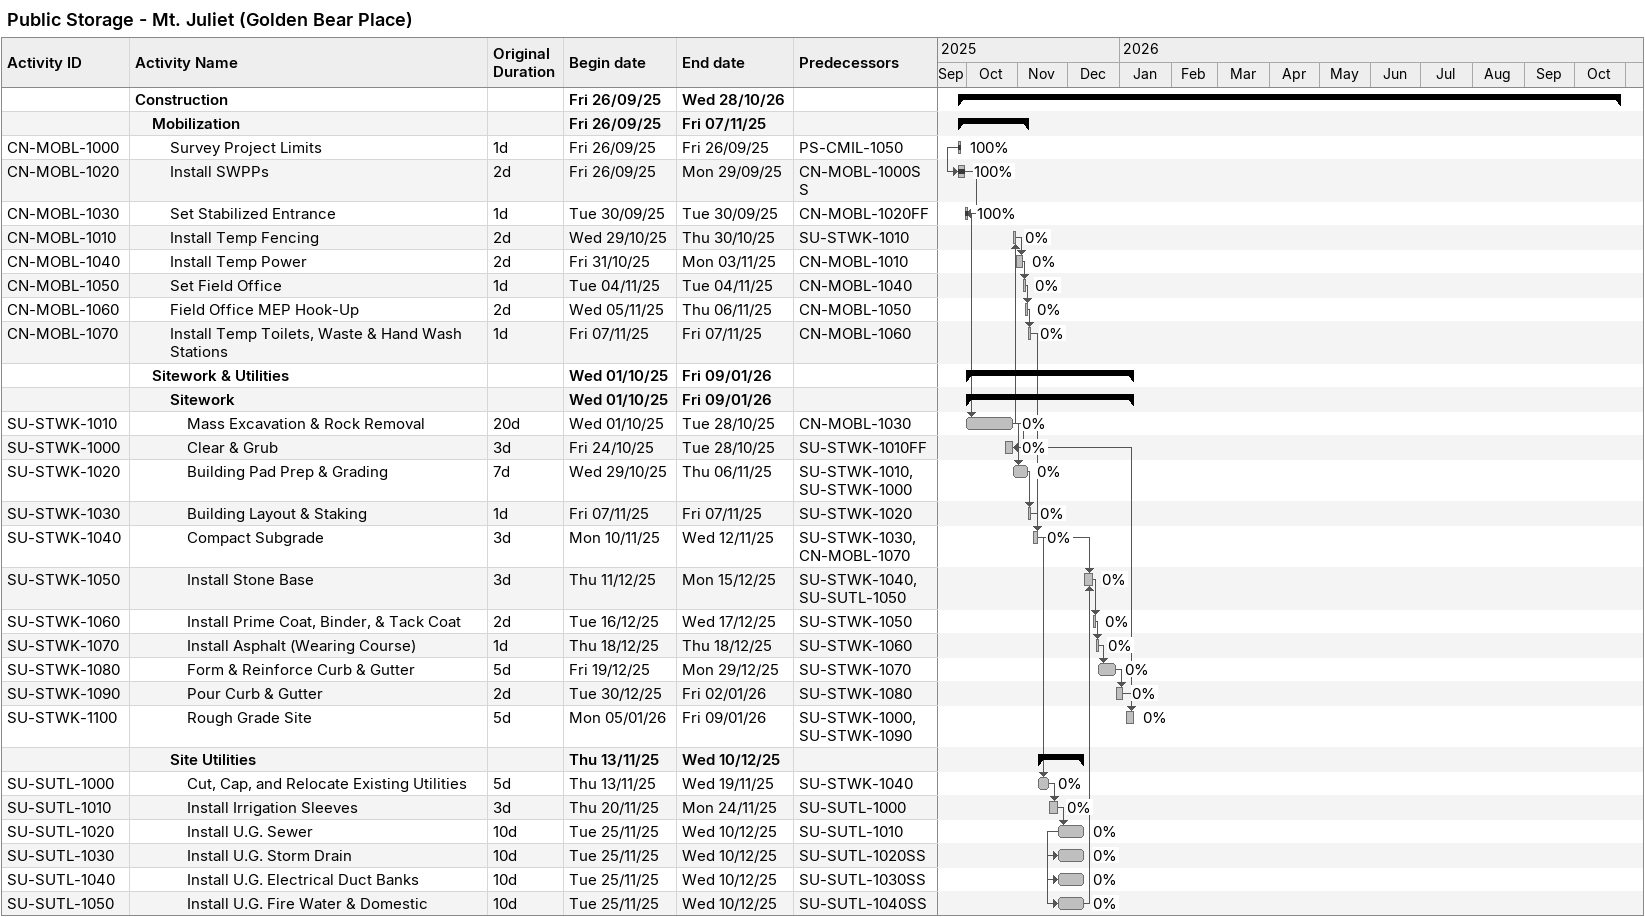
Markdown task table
Public Storage - Mt. Juliet (Golden Bear Place)

| ID | Level | Task | Original duration | Start | Finish | Predecessors | % complete |
|---|---|---|---|---|---|---|---|
|  | 1 | **Construction** |  | 2025-09-26 | 2026-10-28 |  |  |
|  | 2 | **Mobilization** |  | 2025-09-26 | 2025-11-07 |  |  |
| CN-MOBL-1000 | 3 | Survey Project Limits | 1d | 2025-09-26 | 2025-09-26 | PS-CMIL-1050 | 100 |
| CN-MOBL-1020 | 3 | Install SWPPs | 2d | 2025-09-26 | 2025-09-29 | CN-MOBL-1000SS | 100 |
| CN-MOBL-1030 | 3 | Set Stabilized Entrance | 1d | 2025-09-30 | 2025-09-30 | CN-MOBL-1020FF | 100 |
| CN-MOBL-1010 | 3 | Install Temp Fencing | 2d | 2025-10-29 | 2025-10-30 | SU-STWK-1010 | 0 |
| CN-MOBL-1040 | 3 | Install Temp Power | 2d | 2025-10-31 | 2025-11-03 | CN-MOBL-1010 | 0 |
| CN-MOBL-1050 | 3 | Set Field Office | 1d | 2025-11-04 | 2025-11-04 | CN-MOBL-1040 | 0 |
| CN-MOBL-1060 | 3 | Field Office MEP Hook-Up | 2d | 2025-11-05 | 2025-11-06 | CN-MOBL-1050 | 0 |
| CN-MOBL-1070 | 3 | Install Temp Toilets, Waste & Hand Wash Stations | 1d | 2025-11-07 | 2025-11-07 | CN-MOBL-1060 | 0 |
|  | 2 | **Sitework & Utilities** |  | 2025-10-01 | 2026-01-09 |  |  |
|  | 3 | **Sitework** |  | 2025-10-01 | 2026-01-09 |  |  |
| SU-STWK-1010 | 4 | Mass Excavation & Rock Removal | 20d | 2025-10-01 | 2025-10-28 | CN-MOBL-1030 | 0 |
| SU-STWK-1000 | 4 | Clear & Grub | 3d | 2025-10-24 | 2025-10-28 | SU-STWK-1010FF | 0 |
| SU-STWK-1020 | 4 | Building Pad Prep & Grading | 7d | 2025-10-29 | 2025-11-06 | SU-STWK-1010, SU-STWK-1000 | 0 |
| SU-STWK-1030 | 4 | Building Layout & Staking | 1d | 2025-11-07 | 2025-11-07 | SU-STWK-1020 | 0 |
| SU-STWK-1040 | 4 | Compact Subgrade | 3d | 2025-11-10 | 2025-11-12 | SU-STWK-1030, CN-MOBL-1070 | 0 |
| SU-STWK-1050 | 4 | Install Stone Base | 3d | 2025-12-11 | 2025-12-15 | SU-STWK-1040, SU-SUTL-1050 | 0 |
| SU-STWK-1060 | 4 | Install Prime Coat, Binder, & Tack Coat | 2d | 2025-12-16 | 2025-12-17 | SU-STWK-1050 | 0 |
| SU-STWK-1070 | 4 | Install Asphalt (Wearing Course) | 1d | 2025-12-18 | 2025-12-18 | SU-STWK-1060 | 0 |
| SU-STWK-1080 | 4 | Form & Reinforce Curb & Gutter | 5d | 2025-12-19 | 2025-12-29 | SU-STWK-1070 | 0 |
| SU-STWK-1090 | 4 | Pour Curb & Gutter | 2d | 2025-12-30 | 2026-01-02 | SU-STWK-1080 | 0 |
| SU-STWK-1100 | 4 | Rough Grade Site | 5d | 2026-01-05 | 2026-01-09 | SU-STWK-1000, SU-STWK-1090 | 0 |
|  | 3 | **Site Utilities** |  | 2025-11-13 | 2025-12-10 |  |  |
| SU-SUTL-1000 | 4 | Cut, Cap, and Relocate Existing Utilities | 5d | 2025-11-13 | 2025-11-19 | SU-STWK-1040 | 0 |
| SU-SUTL-1010 | 4 | Install Irrigation Sleeves | 3d | 2025-11-20 | 2025-11-24 | SU-SUTL-1000 | 0 |
| SU-SUTL-1020 | 4 | Install U.G. Sewer | 10d | 2025-11-25 | 2025-12-10 | SU-SUTL-1010 | 0 |
| SU-SUTL-1030 | 4 | Install U.G. Storm Drain | 10d | 2025-11-25 | 2025-12-10 | SU-SUTL-1020SS | 0 |
| SU-SUTL-1040 | 4 | Install U.G. Electrical Duct Banks | 10d | 2025-11-25 | 2025-12-10 | SU-SUTL-1030SS | 0 |
| SU-SUTL-1050 | 4 | Install U.G. Fire Water & Domestic | 10d | 2025-11-25 | 2025-12-10 | SU-SUTL-1040SS | 0 |
